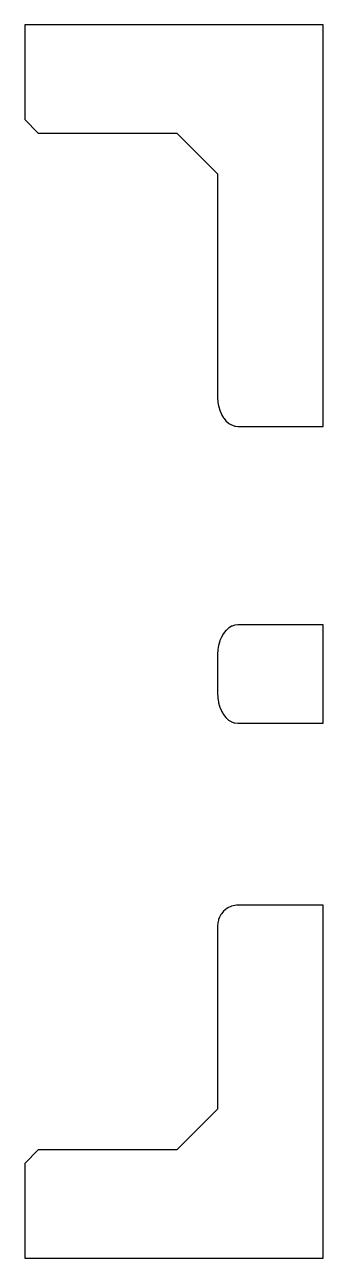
# Model space of a CAD drawing. Header units: metres. Extents: x 0 to 47.5, y 0 to 45.5.
# Drawn here: x 0 to 11, y 0 to 45.5 of the extents above.
import ezdxf

# ---------------------------------------------------------------- set-up
doc = ezdxf.new("R2010")
doc.units = ezdxf.units.M

msp = doc.modelspace()

# ---------------------------------------------------------------- linework, layer by layer
for p, q in [((11, 45.5), (0, 45.5)), ((0, 45.5), (0, 42)), ((11, 30.6822), (11, 45.5)), ((0, 42), (0.5, 41.5)), ((0.5, 41.5), (5.60409, 41.5)), ((5.60409, 41.5), (7.10409, 40)), ((7.10409, 40), (7.10409, 31.7796)), ((7.10409, 31.7796), (7.10613, 31.7416)), ((7.10613, 31.7416), (7.11332, 31.6079)), ((7.11332, 31.6079), (7.11975, 31.5687)), ((7.11975, 31.5687), (7.14079, 31.4405)), ((7.14079, 31.4405), (7.15189, 31.4013)), ((7.15189, 31.4013), (7.18583, 31.2814)), ((7.18583, 31.2814), (7.20168, 31.2435)), ((7.20168, 31.2435), (7.24732, 31.1346)), ((7.24732, 31.1346), (7.26783, 31.0994)), ((7.26783, 31.0994), (7.32376, 31.0036)), ((7.32376, 31.0036), (7.3486, 30.9726)), ((7.3486, 30.9726), (7.41325, 30.8918)), ((7.41325, 30.8918), (7.51359, 30.8018)), ((7.51359, 30.8018), (7.54528, 30.7826)), ((7.54528, 30.7826), (7.62232, 30.7359)), ((7.62232, 30.7359), (7.65616, 30.724)), ((7.65616, 30.724), (7.73676, 30.6957)), ((7.73676, 30.6957), (7.77173, 30.6917)), ((7.77173, 30.6917), (7.85409, 30.6822)), ((7.85409, 30.6822), (11, 30.6822)), ((7.51359, 23.2468), (7.42859, 23.1705)), ((7.53091, 23.2573), (7.51359, 23.2468)), ((7.62232, 23.3127), (7.53091, 23.2573)), ((7.64106, 23.3192), (7.62232, 23.3127)), ((7.73676, 23.3529), (7.64106, 23.3192)), ((7.85409, 23.3664), (7.73676, 23.3529)), ((11, 23.3664), (7.85409, 23.3664)), ((11, 19.7322), (11, 23.3664)), ((7.18583, 22.7672), (7.14079, 22.6081)), ((7.1935, 22.7855), (7.18583, 22.7672)), ((7.24732, 22.914), (7.1935, 22.7855)), ((7.32376, 23.045), (7.24732, 22.914)), ((7.41325, 23.1568), (7.32376, 23.045)), ((7.42859, 23.1705), (7.41325, 23.1568)), ((7.11332, 22.4407), (7.1049, 22.2841)), ((7.11609, 22.4575), (7.11332, 22.4407)), ((7.14079, 22.6081), (7.11609, 22.4575)), ((7.1049, 22.2841), (7.10409, 22.269)), ((7.10409, 22.269), (7.10409, 20.8296)), ((7.10409, 20.8296), (7.11137, 20.6942)), ((7.11137, 20.6942), (7.11332, 20.6579)), ((7.11332, 20.6579), (7.13516, 20.5249)), ((7.13516, 20.5249), (7.14079, 20.4905)), ((7.14079, 20.4905), (7.17686, 20.3631)), ((7.17686, 20.3631), (7.18583, 20.3314)), ((7.18583, 20.3314), (7.23541, 20.213)), ((7.23541, 20.213), (7.24732, 20.1846)), ((7.24732, 20.1846), (7.30932, 20.0784)), ((7.30932, 20.0784), (7.32376, 20.0536)), ((7.32376, 20.0536), (7.41325, 19.9418)), ((7.41325, 19.9418), (7.51359, 19.8518)), ((7.51359, 19.8518), (7.6029, 19.7977)), ((7.6029, 19.7977), (7.62232, 19.7859)), ((7.62232, 19.7859), (7.7165, 19.7529)), ((7.7165, 19.7529), (7.73676, 19.7457)), ((7.73676, 19.7457), (7.85409, 19.7322)), ((7.85409, 19.7322), (11, 19.7322)), ((7.29753, 12.7712), (7.24732, 12.7109)), ((7.32376, 12.8027), (7.29753, 12.7712)), ((7.37904, 12.8511), (7.32376, 12.8027)), ((7.41325, 12.8811), (7.37904, 12.8511)), ((7.47172, 12.9179), (7.41325, 12.8811)), ((7.51359, 12.9442), (7.47172, 12.9179)), ((7.57379, 12.9698), (7.51359, 12.9442)), ((7.62232, 12.9904), (7.57379, 12.9698)), ((7.68325, 13.0054), (7.62232, 12.9904)), ((7.73676, 13.0186), (7.68325, 13.0054)), ((7.79782, 13.0235), (7.73676, 13.0186)), ((7.85409, 13.0281), (7.79782, 13.0235)), ((11, 13.0281), (7.85409, 13.0281)), ((11, 0), (11, 13.0281)), ((7.1117, 12.3579), (7.10409, 12.2586)), ((7.11332, 12.379), (7.1117, 12.3579)), ((7.13484, 12.471), (7.11332, 12.379)), ((7.14079, 12.4964), (7.13484, 12.471)), ((7.17417, 12.5791), (7.14079, 12.4964)), ((7.18583, 12.608), (7.17417, 12.5791)), ((7.22879, 12.6799), (7.18583, 12.608)), ((7.24732, 12.7109), (7.22879, 12.6799)), ((7.10409, 12.2586), (7.10409, 5.5)), ((7.10409, 5.5), (5.60409, 4)), ((0.5, 4), (0, 3.5)), ((5.60409, 4), (0.5, 4)), ((0, 3.5), (0, 0)), ((0, 0), (11, 0))]:
    msp.add_line(p, q)

doc.saveas('drawing.dxf')
